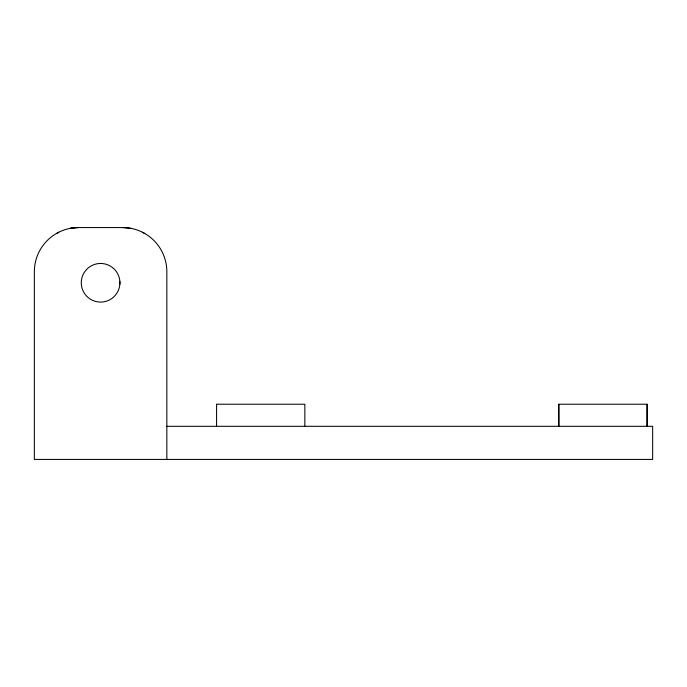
<?xml version="1.0" encoding="UTF-8"?>
<svg xmlns="http://www.w3.org/2000/svg" width="687" height="687" viewBox="0 0 687 687"><rect width="100%" height="100%" fill="white"/><g stroke="black" fill="none" stroke-linecap="round" stroke-linejoin="round"><path stroke-width="1.03" d="M56.428 233.537L58.824 232.197M74.436 227.663L70.4 228.324L78.516 227.569L122.681 227.569L130.796 228.324M216.542 404.222L304.856 404.222L304.839 426.309M558.814 404.222L558.814 426.309L558.797 404.222L647.12 404.222L647.12 426.309L647.12 404.222M166.64 426.309L652.65 426.309L652.65 459.431L34.35 459.431L34.35 271.734A44.166 44.166 0 0 1 78.516 227.569M142.364 232.197L144.759 233.537M216.577 404.222L216.577 426.309M166.847 459.431L166.847 271.734A44.166 44.166 0 0 0 122.681 227.569M119.864 281.361L119.864 284.186A19.322 19.322 0 0 1 89.739 298.759A19.322 19.322 0 0 1 92.187 265.38A19.322 19.322 0 0 1 119.864 284.186"/></g></svg>
